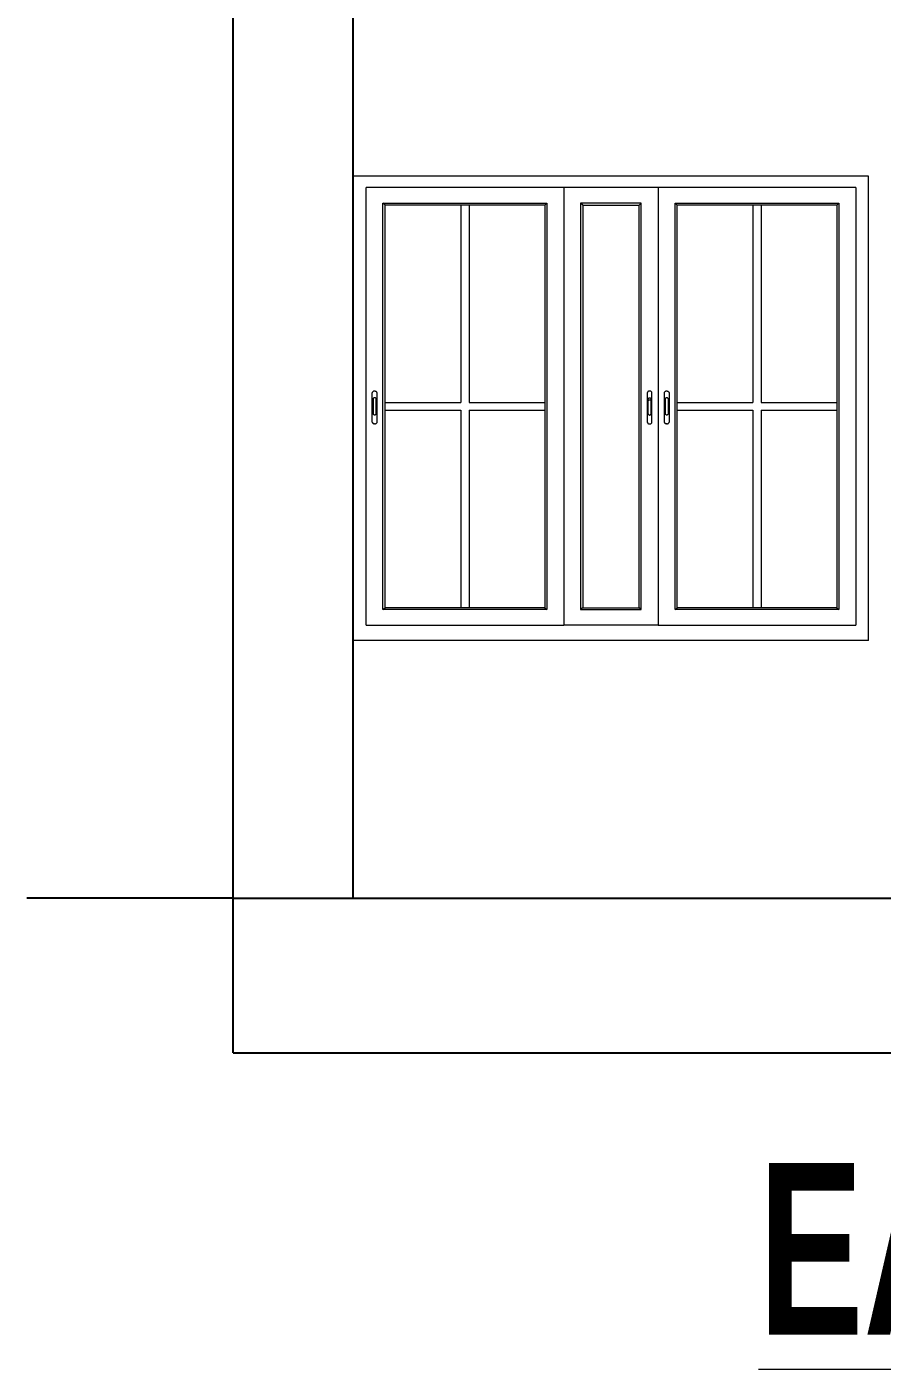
# Model space of a CAD drawing. Header units: inches. Extents: x -10117506 to -5032697, y -6529230 to -3253155.
# Drawn here: x -5059578.4 to -5059478.8, y -3256656.8 to -3256500.6 of the extents above; entities that cross this region are included whole.
import ezdxf

# ---------------------------------------------------------------- set-up
doc = ezdxf.new("R2010")
doc.units = ezdxf.units.IN
doc.header["$LTSCALE"] = 2
doc.header["$MEASUREMENT"] = 0
doc.layers.get('0').update_dxf_attribs({"linetype": 'CONTINUOUS'})
doc.layers.add('Text-100.w', color=254, linetype='CONTINUOUS', lineweight=9)
doc.layers.add('window', color=4, linetype='CONTINUOUS', lineweight=13)
doc.styles.add('Arial', font='arial.ttf', dxfattribs={"width": 0.8, "height": 12})

msp = doc.modelspace()

# ---------------------------------------------------------------- linework, layer by layer
at = {"ltscale": 0.5}
for p, q in [((-5059554.4, -3256602), (-5059554.4, -3256495)), ((-5059540.4, -3256602), (-5059540.4, -3256495)), ((-5059554.4, -3256602), (-5059578.4, -3256602)), ((-5059554.4, -3256602), (-5059291.82, -3256602)), ((-5059554.4, -3256620), (-5059554.4, -3256602)), ((-5059554.4, -3256620), (-5059291.82, -3256620))]:
    msp.add_line(p, q, dxfattribs=at)
at = {"layer": 'window'}
for p, q in [((-5059540.4, -3256572), (-5059540.4, -3256518)), ((-5059480.4, -3256518), (-5059540.4, -3256518)), ((-5059480.4, -3256572), (-5059480.4, -3256518)), ((-5059538.9, -3256570.22), (-5059538.9, -3256519.33)), ((-5059481.9, -3256519.33), (-5059538.9, -3256519.33)), ((-5059515.9, -3256519.33), (-5059515.9, -3256570.22)), ((-5059504.9, -3256519.33), (-5059504.9, -3256570.22)), ((-5059481.9, -3256519.33), (-5059481.9, -3256570.22)), ((-5059536.94, -3256568.42), (-5059536.94, -3256521.13)), ((-5059536.94, -3256521.13), (-5059517.87, -3256521.13)), ((-5059536.69, -3256521.35), (-5059536.94, -3256521.13)), ((-5059518.11, -3256521.35), (-5059517.87, -3256521.13)), ((-5059517.87, -3256521.13), (-5059517.87, -3256568.42)), ((-5059506.87, -3256521.13), (-5059513.94, -3256521.13)), ((-5059513.94, -3256521.13), (-5059513.94, -3256568.42)), ((-5059513.69, -3256521.35), (-5059513.94, -3256521.13)), ((-5059507.11, -3256521.35), (-5059506.87, -3256521.13)), ((-5059506.87, -3256568.42), (-5059506.87, -3256521.13)), ((-5059502.94, -3256568.42), (-5059502.94, -3256521.13)), ((-5059502.94, -3256521.13), (-5059483.87, -3256521.13)), ((-5059502.69, -3256521.35), (-5059502.94, -3256521.13)), ((-5059484.11, -3256521.35), (-5059483.87, -3256521.13)), ((-5059483.87, -3256521.13), (-5059483.87, -3256568.42)), ((-5059536.69, -3256568.2), (-5059536.69, -3256521.35)), ((-5059518.11, -3256521.35), (-5059536.69, -3256521.35)), ((-5059527.89, -3256521.35), (-5059527.89, -3256544.32)), ((-5059526.91, -3256521.35), (-5059526.91, -3256544.32)), ((-5059518.11, -3256521.35), (-5059518.11, -3256568.2)), ((-5059513.69, -3256521.35), (-5059513.69, -3256568.2)), ((-5059513.69, -3256521.35), (-5059507.11, -3256521.35)), ((-5059507.11, -3256568.2), (-5059507.11, -3256521.35)), ((-5059502.69, -3256568.2), (-5059502.69, -3256521.35)), ((-5059484.11, -3256521.35), (-5059502.69, -3256521.35)), ((-5059493.89, -3256521.35), (-5059493.89, -3256544.32)), ((-5059492.91, -3256521.35), (-5059492.91, -3256544.32)), ((-5059484.11, -3256521.35), (-5059484.11, -3256568.2)), ((-5059538.18, -3256543.21), (-5059538.16, -3256543.14)), ((-5059538.18, -3256543.21), (-5059538.17, -3256543.17)), ((-5059538.17, -3256543.17), (-5059538.16, -3256543.14)), ((-5059538.16, -3256543.14), (-5059538.15, -3256543.11)), ((-5059538.15, -3256543.11), (-5059538.12, -3256543.08)), ((-5059538.1, -3256543.05), (-5059538.12, -3256543.08)), ((-5059538.06, -3256543.03), (-5059538.1, -3256543.05)), ((-5059538.06, -3256543.03), (-5059538.03, -3256543.01)), ((-5059537.99, -3256543), (-5059538.03, -3256543.01)), ((-5059537.95, -3256542.99), (-5059537.99, -3256543)), ((-5059537.91, -3256542.99), (-5059537.95, -3256542.99)), ((-5059537.86, -3256542.99), (-5059537.91, -3256542.99)), ((-5059537.86, -3256542.99), (-5059537.82, -3256543)), ((-5059537.82, -3256543), (-5059537.78, -3256543.01)), ((-5059537.78, -3256543.01), (-5059537.75, -3256543.03)), ((-5059537.75, -3256543.03), (-5059537.72, -3256543.05)), ((-5059537.72, -3256543.05), (-5059537.69, -3256543.08)), ((-5059537.67, -3256543.11), (-5059537.69, -3256543.08)), ((-5059537.65, -3256543.14), (-5059537.67, -3256543.11)), ((-5059537.64, -3256543.17), (-5059537.65, -3256543.14)), ((-5059537.64, -3256543.17), (-5059537.64, -3256543.21)), ((-5059506.16, -3256543.17), (-5059506.17, -3256543.21)), ((-5059506.15, -3256543.14), (-5059506.16, -3256543.17)), ((-5059506.14, -3256543.11), (-5059506.15, -3256543.14)), ((-5059506.12, -3256543.08), (-5059506.14, -3256543.11)), ((-5059506.09, -3256543.05), (-5059506.12, -3256543.08)), ((-5059506.06, -3256543.03), (-5059506.09, -3256543.05)), ((-5059506.02, -3256543.01), (-5059506.06, -3256543.03)), ((-5059505.98, -3256543), (-5059506.02, -3256543.01)), ((-5059505.94, -3256542.99), (-5059505.98, -3256543)), ((-5059505.9, -3256542.99), (-5059505.94, -3256542.99)), ((-5059505.85, -3256542.99), (-5059505.9, -3256542.99)), ((-5059505.81, -3256543), (-5059505.85, -3256542.99)), ((-5059505.77, -3256543.01), (-5059505.81, -3256543)), ((-5059505.74, -3256543.03), (-5059505.77, -3256543.01)), ((-5059505.71, -3256543.05), (-5059505.74, -3256543.03)), ((-5059505.68, -3256543.08), (-5059505.71, -3256543.05)), ((-5059505.66, -3256543.11), (-5059505.68, -3256543.08)), ((-5059505.64, -3256543.14), (-5059505.66, -3256543.11)), ((-5059505.63, -3256543.17), (-5059505.64, -3256543.14)), ((-5059505.63, -3256543.21), (-5059505.64, -3256543.14)), ((-5059505.63, -3256543.21), (-5059505.63, -3256543.17)), ((-5059504.18, -3256543.21), (-5059504.16, -3256543.14)), ((-5059504.18, -3256543.21), (-5059504.17, -3256543.17)), ((-5059504.17, -3256543.17), (-5059504.16, -3256543.14)), ((-5059504.16, -3256543.14), (-5059504.15, -3256543.11)), ((-5059504.15, -3256543.11), (-5059504.12, -3256543.08)), ((-5059504.1, -3256543.05), (-5059504.12, -3256543.08)), ((-5059504.06, -3256543.03), (-5059504.1, -3256543.05)), ((-5059504.06, -3256543.03), (-5059504.03, -3256543.01)), ((-5059503.99, -3256543), (-5059504.03, -3256543.01)), ((-5059503.95, -3256542.99), (-5059503.99, -3256543)), ((-5059503.91, -3256542.99), (-5059503.95, -3256542.99)), ((-5059503.86, -3256542.99), (-5059503.91, -3256542.99)), ((-5059503.86, -3256542.99), (-5059503.82, -3256543)), ((-5059503.82, -3256543), (-5059503.78, -3256543.01)), ((-5059503.78, -3256543.01), (-5059503.75, -3256543.03)), ((-5059503.75, -3256543.03), (-5059503.72, -3256543.05)), ((-5059503.72, -3256543.05), (-5059503.69, -3256543.08)), ((-5059503.67, -3256543.11), (-5059503.69, -3256543.08)), ((-5059503.65, -3256543.14), (-5059503.67, -3256543.11)), ((-5059503.64, -3256543.17), (-5059503.65, -3256543.14)), ((-5059503.64, -3256543.17), (-5059503.64, -3256543.21)), ((-5059538.18, -3256546.6), (-5059538.18, -3256543.21)), ((-5059538.08, -3256543.88), (-5059538.09, -3256543.9)), ((-5059538.09, -3256543.9), (-5059538.09, -3256543.93)), ((-5059538.09, -3256543.93), (-5059538.09, -3256545.63)), ((-5059538.07, -3256543.86), (-5059538.08, -3256543.88)), ((-5059538.05, -3256543.84), (-5059538.07, -3256543.86)), ((-5059538.03, -3256543.82), (-5059538.05, -3256543.84)), ((-5059538.01, -3256543.81), (-5059538.03, -3256543.82)), ((-5059537.99, -3256543.79), (-5059538.01, -3256543.81)), ((-5059537.96, -3256543.78), (-5059537.99, -3256543.79)), ((-5059537.93, -3256543.78), (-5059537.96, -3256543.78)), ((-5059537.91, -3256543.78), (-5059537.93, -3256543.78)), ((-5059537.88, -3256543.78), (-5059537.91, -3256543.78)), ((-5059537.85, -3256543.78), (-5059537.88, -3256543.78)), ((-5059537.82, -3256543.79), (-5059537.85, -3256543.78)), ((-5059537.8, -3256543.81), (-5059537.82, -3256543.79)), ((-5059537.78, -3256543.82), (-5059537.8, -3256543.81)), ((-5059537.76, -3256543.84), (-5059537.78, -3256543.82)), ((-5059537.74, -3256543.86), (-5059537.76, -3256543.84)), ((-5059537.73, -3256543.88), (-5059537.74, -3256543.86)), ((-5059537.73, -3256543.9), (-5059537.73, -3256543.88)), ((-5059537.72, -3256543.93), (-5059537.73, -3256543.9)), ((-5059537.72, -3256545.63), (-5059537.72, -3256543.93)), ((-5059537.64, -3256543.21), (-5059537.64, -3256546.6)), ((-5059536.69, -3256544.32), (-5059527.89, -3256544.32)), ((-5059526.91, -3256544.32), (-5059518.11, -3256544.32)), ((-5059506.17, -3256543.21), (-5059506.17, -3256546.6)), ((-5059506.08, -3256543.9), (-5059506.07, -3256543.88)), ((-5059506.08, -3256543.93), (-5059506.08, -3256543.9)), ((-5059506.08, -3256544.17), (-5059506.08, -3256543.93)), ((-5059506.08, -3256544.15), (-5059506.07, -3256544.13)), ((-5059506.08, -3256544.17), (-5059506.08, -3256544.15)), ((-5059506.08, -3256545.63), (-5059506.08, -3256544.17)), ((-5059506.07, -3256543.88), (-5059506.06, -3256543.86)), ((-5059506.07, -3256544.13), (-5059506.06, -3256544.11)), ((-5059506.06, -3256543.86), (-5059506.04, -3256543.84)), ((-5059506.06, -3256544.11), (-5059506.04, -3256544.09)), ((-5059506.04, -3256543.84), (-5059506.03, -3256543.82)), ((-5059506.04, -3256544.09), (-5059506.03, -3256544.07)), ((-5059506.03, -3256543.82), (-5059506, -3256543.81)), ((-5059506.03, -3256544.07), (-5059506, -3256544.05)), ((-5059506, -3256543.81), (-5059505.98, -3256543.79)), ((-5059506, -3256544.05), (-5059505.98, -3256544.04)), ((-5059505.98, -3256543.79), (-5059505.95, -3256543.78)), ((-5059505.98, -3256544.04), (-5059505.95, -3256544.03)), ((-5059505.95, -3256543.78), (-5059505.93, -3256543.78)), ((-5059505.95, -3256544.03), (-5059505.93, -3256544.03)), ((-5059505.93, -3256543.78), (-5059505.9, -3256543.78)), ((-5059505.93, -3256544.03), (-5059505.9, -3256544.03)), ((-5059505.9, -3256543.78), (-5059505.87, -3256543.78)), ((-5059505.9, -3256544.03), (-5059505.87, -3256544.03)), ((-5059505.87, -3256543.78), (-5059505.84, -3256543.78)), ((-5059505.87, -3256544.03), (-5059505.84, -3256544.03)), ((-5059505.84, -3256543.78), (-5059505.81, -3256543.79)), ((-5059505.84, -3256544.03), (-5059505.81, -3256544.04)), ((-5059505.81, -3256543.79), (-5059505.79, -3256543.81)), ((-5059505.81, -3256544.04), (-5059505.79, -3256544.05)), ((-5059505.79, -3256543.81), (-5059505.77, -3256543.82)), ((-5059505.79, -3256544.05), (-5059505.77, -3256544.07)), ((-5059505.77, -3256543.82), (-5059505.75, -3256543.84)), ((-5059505.77, -3256544.07), (-5059505.75, -3256544.09)), ((-5059505.75, -3256543.84), (-5059505.74, -3256543.86)), ((-5059505.75, -3256544.09), (-5059505.74, -3256544.11)), ((-5059505.74, -3256543.86), (-5059505.72, -3256543.88)), ((-5059505.74, -3256544.11), (-5059505.72, -3256544.13)), ((-5059505.72, -3256543.88), (-5059505.72, -3256543.9)), ((-5059505.72, -3256543.9), (-5059505.72, -3256543.93)), ((-5059505.72, -3256545.63), (-5059505.72, -3256543.93)), ((-5059505.72, -3256544.13), (-5059505.72, -3256544.15)), ((-5059505.72, -3256544.15), (-5059505.72, -3256544.17)), ((-5059505.63, -3256546.6), (-5059505.63, -3256543.21)), ((-5059504.18, -3256546.6), (-5059504.18, -3256543.21)), ((-5059504.08, -3256543.88), (-5059504.09, -3256543.9)), ((-5059504.09, -3256543.9), (-5059504.09, -3256543.93)), ((-5059504.09, -3256543.93), (-5059504.09, -3256545.63)), ((-5059504.07, -3256543.86), (-5059504.08, -3256543.88)), ((-5059504.05, -3256543.84), (-5059504.07, -3256543.86)), ((-5059504.03, -3256543.82), (-5059504.05, -3256543.84)), ((-5059504.01, -3256543.81), (-5059504.03, -3256543.82)), ((-5059503.99, -3256543.79), (-5059504.01, -3256543.81)), ((-5059503.96, -3256543.78), (-5059503.99, -3256543.79)), ((-5059503.93, -3256543.78), (-5059503.96, -3256543.78)), ((-5059503.91, -3256543.78), (-5059503.93, -3256543.78)), ((-5059503.88, -3256543.78), (-5059503.91, -3256543.78)), ((-5059503.85, -3256543.78), (-5059503.88, -3256543.78)), ((-5059503.82, -3256543.79), (-5059503.85, -3256543.78)), ((-5059503.8, -3256543.81), (-5059503.82, -3256543.79)), ((-5059503.78, -3256543.82), (-5059503.8, -3256543.81)), ((-5059503.76, -3256543.84), (-5059503.78, -3256543.82)), ((-5059503.74, -3256543.86), (-5059503.76, -3256543.84)), ((-5059503.73, -3256543.88), (-5059503.74, -3256543.86)), ((-5059503.73, -3256543.9), (-5059503.73, -3256543.88)), ((-5059503.72, -3256543.93), (-5059503.73, -3256543.9)), ((-5059503.72, -3256545.63), (-5059503.72, -3256543.93)), ((-5059503.64, -3256543.21), (-5059503.64, -3256546.6)), ((-5059502.69, -3256544.32), (-5059493.89, -3256544.32)), ((-5059492.91, -3256544.32), (-5059484.11, -3256544.32)), ((-5059538.09, -3256545.66), (-5059538.09, -3256545.63)), ((-5059538.08, -3256545.68), (-5059538.09, -3256545.66)), ((-5059538.07, -3256545.7), (-5059538.08, -3256545.68)), ((-5059538.05, -3256545.72), (-5059538.07, -3256545.7)), ((-5059538.03, -3256545.74), (-5059538.05, -3256545.72)), ((-5059538.01, -3256545.75), (-5059538.03, -3256545.74)), ((-5059537.99, -3256545.76), (-5059538.01, -3256545.75)), ((-5059537.96, -3256545.77), (-5059537.99, -3256545.76)), ((-5059537.93, -3256545.78), (-5059537.96, -3256545.77)), ((-5059537.91, -3256545.78), (-5059537.93, -3256545.78)), ((-5059537.88, -3256545.78), (-5059537.91, -3256545.78)), ((-5059537.85, -3256545.77), (-5059537.88, -3256545.78)), ((-5059537.82, -3256545.76), (-5059537.85, -3256545.77)), ((-5059537.8, -3256545.75), (-5059537.82, -3256545.76)), ((-5059537.78, -3256545.74), (-5059537.8, -3256545.75)), ((-5059537.76, -3256545.72), (-5059537.78, -3256545.74)), ((-5059537.74, -3256545.7), (-5059537.76, -3256545.72)), ((-5059537.73, -3256545.68), (-5059537.74, -3256545.7)), ((-5059537.72, -3256545.63), (-5059537.73, -3256545.66)), ((-5059537.73, -3256545.66), (-5059537.73, -3256545.68)), ((-5059536.69, -3256545.22), (-5059527.89, -3256545.22)), ((-5059527.89, -3256545.22), (-5059527.89, -3256568.2)), ((-5059526.91, -3256545.22), (-5059518.11, -3256545.22)), ((-5059526.91, -3256545.22), (-5059526.91, -3256568.2)), ((-5059506.08, -3256545.63), (-5059506.08, -3256545.66)), ((-5059506.08, -3256545.66), (-5059506.07, -3256545.68)), ((-5059506.07, -3256545.68), (-5059506.06, -3256545.7)), ((-5059506.06, -3256545.7), (-5059506.04, -3256545.72)), ((-5059506.04, -3256545.72), (-5059506.03, -3256545.74)), ((-5059506.03, -3256545.74), (-5059506, -3256545.75)), ((-5059506, -3256545.75), (-5059505.98, -3256545.76)), ((-5059505.98, -3256545.76), (-5059505.95, -3256545.77)), ((-5059505.95, -3256545.77), (-5059505.93, -3256545.78)), ((-5059505.93, -3256545.78), (-5059505.9, -3256545.78)), ((-5059505.9, -3256545.78), (-5059505.87, -3256545.78)), ((-5059505.87, -3256545.78), (-5059505.84, -3256545.77)), ((-5059505.84, -3256545.77), (-5059505.81, -3256545.76)), ((-5059505.81, -3256545.76), (-5059505.79, -3256545.75)), ((-5059505.79, -3256545.75), (-5059505.77, -3256545.74)), ((-5059505.77, -3256545.74), (-5059505.75, -3256545.72)), ((-5059505.75, -3256545.72), (-5059505.74, -3256545.7)), ((-5059505.74, -3256545.7), (-5059505.72, -3256545.68)), ((-5059505.72, -3256545.66), (-5059505.72, -3256545.63)), ((-5059505.72, -3256545.68), (-5059505.72, -3256545.66)), ((-5059504.09, -3256545.66), (-5059504.09, -3256545.63)), ((-5059504.08, -3256545.68), (-5059504.09, -3256545.66)), ((-5059504.07, -3256545.7), (-5059504.08, -3256545.68)), ((-5059504.05, -3256545.72), (-5059504.07, -3256545.7)), ((-5059504.03, -3256545.74), (-5059504.05, -3256545.72)), ((-5059504.01, -3256545.75), (-5059504.03, -3256545.74)), ((-5059503.99, -3256545.76), (-5059504.01, -3256545.75)), ((-5059503.96, -3256545.77), (-5059503.99, -3256545.76)), ((-5059503.93, -3256545.78), (-5059503.96, -3256545.77)), ((-5059503.91, -3256545.78), (-5059503.93, -3256545.78)), ((-5059503.88, -3256545.78), (-5059503.91, -3256545.78)), ((-5059503.85, -3256545.77), (-5059503.88, -3256545.78)), ((-5059503.82, -3256545.76), (-5059503.85, -3256545.77)), ((-5059503.8, -3256545.75), (-5059503.82, -3256545.76)), ((-5059503.78, -3256545.74), (-5059503.8, -3256545.75)), ((-5059503.76, -3256545.72), (-5059503.78, -3256545.74)), ((-5059503.74, -3256545.7), (-5059503.76, -3256545.72)), ((-5059503.73, -3256545.68), (-5059503.74, -3256545.7)), ((-5059503.72, -3256545.63), (-5059503.73, -3256545.66)), ((-5059503.73, -3256545.66), (-5059503.73, -3256545.68)), ((-5059502.69, -3256545.22), (-5059493.89, -3256545.22)), ((-5059493.89, -3256545.22), (-5059493.89, -3256568.2)), ((-5059492.91, -3256545.22), (-5059484.11, -3256545.22)), ((-5059492.91, -3256545.22), (-5059492.91, -3256568.2)), ((-5059538.17, -3256546.63), (-5059538.18, -3256546.6)), ((-5059538.16, -3256546.67), (-5059538.17, -3256546.63)), ((-5059538.16, -3256546.67), (-5059538.15, -3256546.7)), ((-5059538.15, -3256546.7), (-5059538.12, -3256546.73)), ((-5059538.12, -3256546.73), (-5059538.1, -3256546.75)), ((-5059538.06, -3256546.78), (-5059538.1, -3256546.75)), ((-5059538.03, -3256546.8), (-5059538.06, -3256546.78)), ((-5059538.03, -3256546.8), (-5059537.99, -3256546.81)), ((-5059537.95, -3256546.82), (-5059537.99, -3256546.81)), ((-5059537.91, -3256546.82), (-5059537.95, -3256546.82)), ((-5059537.91, -3256546.82), (-5059537.86, -3256546.82)), ((-5059537.86, -3256546.82), (-5059537.82, -3256546.81)), ((-5059537.78, -3256546.8), (-5059537.82, -3256546.81)), ((-5059537.75, -3256546.78), (-5059537.78, -3256546.8)), ((-5059537.75, -3256546.78), (-5059537.72, -3256546.75)), ((-5059537.72, -3256546.75), (-5059537.69, -3256546.73)), ((-5059537.69, -3256546.73), (-5059537.67, -3256546.7)), ((-5059537.65, -3256546.67), (-5059537.67, -3256546.7)), ((-5059537.64, -3256546.6), (-5059537.65, -3256546.67)), ((-5059537.64, -3256546.63), (-5059537.65, -3256546.67)), ((-5059537.64, -3256546.63), (-5059537.64, -3256546.6)), ((-5059506.16, -3256546.63), (-5059506.17, -3256546.6)), ((-5059506.17, -3256546.6), (-5059506.15, -3256546.67)), ((-5059506.16, -3256546.63), (-5059506.15, -3256546.67)), ((-5059506.15, -3256546.67), (-5059506.14, -3256546.7)), ((-5059506.14, -3256546.7), (-5059506.12, -3256546.73)), ((-5059506.12, -3256546.73), (-5059506.09, -3256546.75)), ((-5059506.09, -3256546.75), (-5059506.06, -3256546.78)), ((-5059506.06, -3256546.78), (-5059506.02, -3256546.8)), ((-5059506.02, -3256546.8), (-5059505.98, -3256546.81)), ((-5059505.98, -3256546.81), (-5059505.94, -3256546.82)), ((-5059505.94, -3256546.82), (-5059505.9, -3256546.82)), ((-5059505.9, -3256546.82), (-5059505.85, -3256546.82)), ((-5059505.85, -3256546.82), (-5059505.81, -3256546.81)), ((-5059505.81, -3256546.81), (-5059505.77, -3256546.8)), ((-5059505.77, -3256546.8), (-5059505.74, -3256546.78)), ((-5059505.74, -3256546.78), (-5059505.71, -3256546.75)), ((-5059505.71, -3256546.75), (-5059505.68, -3256546.73)), ((-5059505.68, -3256546.73), (-5059505.66, -3256546.7)), ((-5059505.66, -3256546.7), (-5059505.64, -3256546.67)), ((-5059505.64, -3256546.67), (-5059505.63, -3256546.63)), ((-5059505.63, -3256546.63), (-5059505.63, -3256546.6)), ((-5059504.17, -3256546.63), (-5059504.18, -3256546.6)), ((-5059504.16, -3256546.67), (-5059504.17, -3256546.63)), ((-5059504.16, -3256546.67), (-5059504.15, -3256546.7)), ((-5059504.15, -3256546.7), (-5059504.12, -3256546.73)), ((-5059504.12, -3256546.73), (-5059504.1, -3256546.75)), ((-5059504.06, -3256546.78), (-5059504.1, -3256546.75)), ((-5059504.03, -3256546.8), (-5059504.06, -3256546.78)), ((-5059504.03, -3256546.8), (-5059503.99, -3256546.81)), ((-5059503.95, -3256546.82), (-5059503.99, -3256546.81)), ((-5059503.91, -3256546.82), (-5059503.95, -3256546.82)), ((-5059503.91, -3256546.82), (-5059503.86, -3256546.82)), ((-5059503.86, -3256546.82), (-5059503.82, -3256546.81)), ((-5059503.78, -3256546.8), (-5059503.82, -3256546.81)), ((-5059503.75, -3256546.78), (-5059503.78, -3256546.8)), ((-5059503.75, -3256546.78), (-5059503.72, -3256546.75)), ((-5059503.72, -3256546.75), (-5059503.69, -3256546.73)), ((-5059503.69, -3256546.73), (-5059503.67, -3256546.7)), ((-5059503.65, -3256546.67), (-5059503.67, -3256546.7)), ((-5059503.64, -3256546.6), (-5059503.65, -3256546.67)), ((-5059503.64, -3256546.63), (-5059503.65, -3256546.67)), ((-5059503.64, -3256546.63), (-5059503.64, -3256546.6)), ((-5059536.94, -3256568.42), (-5059536.69, -3256568.2)), ((-5059517.87, -3256568.42), (-5059536.94, -3256568.42)), ((-5059518.11, -3256568.2), (-5059536.69, -3256568.2)), ((-5059518.11, -3256568.2), (-5059517.87, -3256568.42)), ((-5059513.69, -3256568.2), (-5059513.94, -3256568.42)), ((-5059513.94, -3256568.42), (-5059506.87, -3256568.42)), ((-5059513.69, -3256568.2), (-5059507.11, -3256568.2)), ((-5059506.87, -3256568.42), (-5059507.11, -3256568.2)), ((-5059502.94, -3256568.42), (-5059502.69, -3256568.2)), ((-5059483.87, -3256568.42), (-5059502.94, -3256568.42)), ((-5059484.11, -3256568.2), (-5059502.69, -3256568.2)), ((-5059484.11, -3256568.2), (-5059483.87, -3256568.42)), ((-5059538.9, -3256570.22), (-5059515.9, -3256570.22)), ((-5059504.9, -3256570.22), (-5059515.9, -3256570.22)), ((-5059504.9, -3256570.22), (-5059481.9, -3256570.22)), ((-5059480.4, -3256572), (-5059540.4, -3256572))]:
    msp.add_line(p, q, dxfattribs=at)

# ---------------------------------------------------------------- texts
at = {"layer": 'Text-100.w', "insert": (-5059416.36, -3256632.79), "char_height": 20, "width": 569.1024, "attachment_point": 2, "style": 'Arial'}
msp.add_mtext('\\A1;{\\fArial Narrow|b1|i0|c0|p34;\\L EAST ELEVATION}', dxfattribs=at)

doc.saveas('drawing.dxf')
